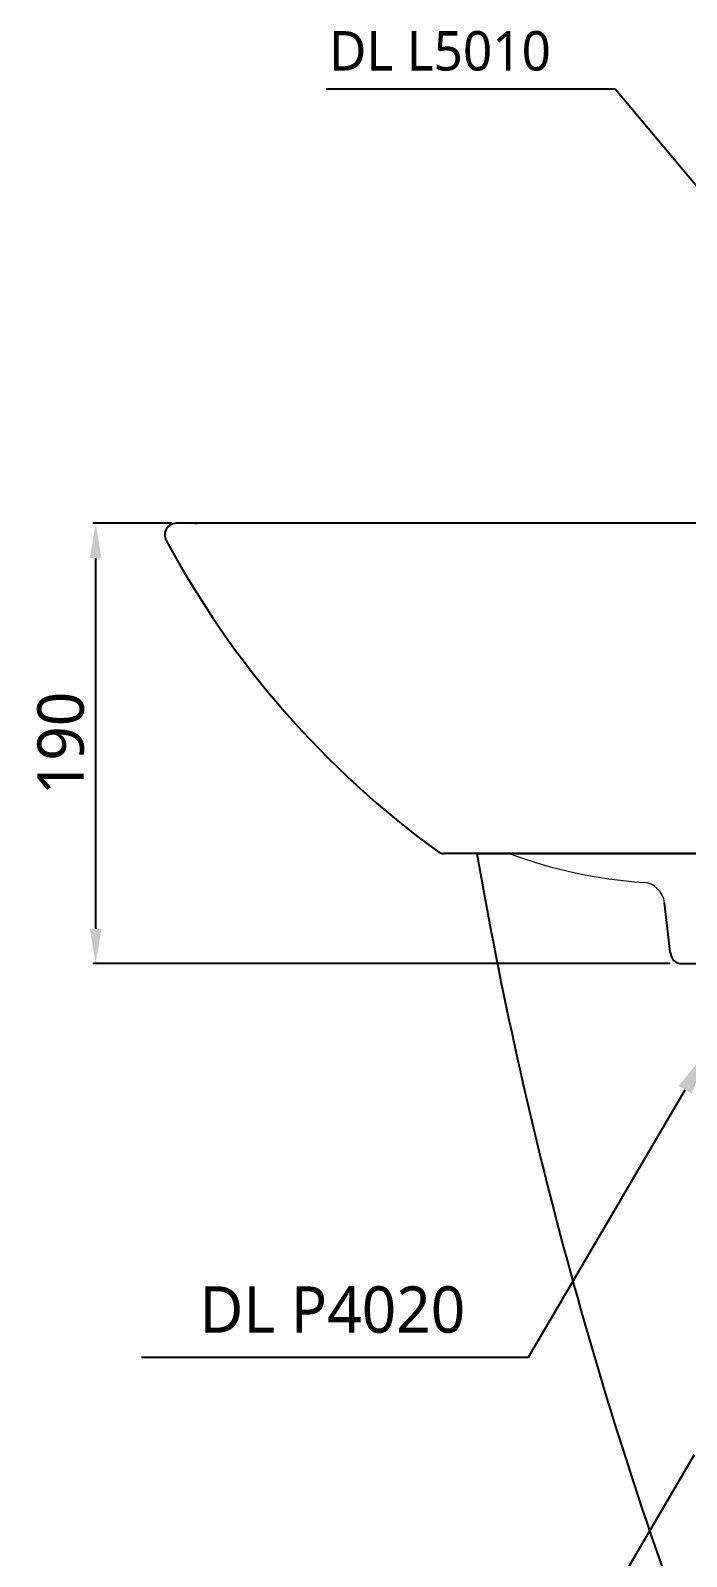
# Model space of a CAD drawing. Extents: x 5203 to 11604, y 0 to 2100.
# Drawn here: x 7080 to 7363, y 423 to 1081 of the extents above; entities that cross this region are included whole.
import ezdxf

# ---------------------------------------------------------------- set-up
doc = ezdxf.new("R2010")
doc.units = 0
doc.header["$LTSCALE"] = 20
doc.header["$MEASUREMENT"] = 0
doc.layers.get('0').update_dxf_attribs({"linetype": 'CONTINUOUS'})
doc.layers.get('DEFPOINTS').update_dxf_attribs({"linetype": 'CONTINUOUS'})
doc.layers.add('1', color=1, linetype='CONTINUOUS')
doc.layers.add('7', color=7, linetype='CONTINUOUS')
doc.styles.add('GHS', font='txt.shx', dxfattribs={"bigfont": 'ghs.shx'})
doc.styles.get("Standard").update_dxf_attribs({"font": 'NanumGothic.ttf'})
doc.dimstyles.new('ISO-25', dxfattribs={"dimtxt": 15, "dimasz": 10, "dimexe": 1.25, "dimexo": 0.625, "dimgap": 5, "dimtad": 1, "dimtoh": 1, "dimdec": 0, "dimtxsty": 'Standard', "dimcen": 2.5, "dimadec": 0, "dimazin": 0, "dimtfac": 1, "dimtdec": 0, "dimtmove": 0, "dimatfit": 3, "dimfxl": 0, "dimarcsym": 0})
doc.dimstyles.get("Standard").update_dxf_attribs({"dimtxt": 2.5, "dimasz": 2, "dimexe": 2, "dimexo": 1, "dimgap": 1.5, "dimtad": 1, "dimdec": 0, "dimlfac": 10, "dimrnd": 0.5, "dimzin": 0, "dimdsep": 46, "dimtxsty": 'Standard', "dimcen": 0, "dimclrt": 2, "dimadec": 0, "dimazin": 0, "dimtfac": 1, "dimtdec": 0, "dimtmove": 0, "dimatfit": 3, "dimfxl": 0, "dimtolj": 1, "dimtzin": 0, "dimarcsym": 0})

# ---------------------------------------------------------------- blocks, each defined once
blk = doc.blocks.new('*D30')
at = {"layer": '1', "color": 3, "lineweight": -2}
for p, q in [((7141.11, 868.64), (7106.98, 868.64)), ((7108.23, 853.64), (7108.23, 693.64)), ((7356.26, 678.64), (7106.98, 678.64))]:
    blk.add_line(p, q, dxfattribs=at)
at = {"layer": '1', "color": 3}
for points in [[(7105.73, 853.64), (7110.73, 853.64), (7108.23, 868.64)], [(7105.73, 693.64), (7110.73, 693.64), (7108.23, 678.64)]]:
    blk.add_solid(points, dxfattribs=at)
at = {"layer": 'DEFPOINTS', "color": 0}
for p in [(7141.73, 868.64), (7108.23, 678.64), (7356.88, 678.64)]:
    blk.add_point(p, dxfattribs=at)
at = {"layer": '1', "color": 2, "insert": (7093.23, 773.64), "char_height": 20, "attachment_point": 5, "rotation": 90}
blk.add_mtext('190', dxfattribs=at)

msp = doc.modelspace()

# ---------------------------------------------------------------- linework, layer by layer
at = {"color": 0}
for p, q in [((7356.2956, 683.75151), (7353.86496, 704.87558)), ((7356.37385, 683.07141), (7356.2956, 683.75151)), ((7361.34108, 678.64297), (7422.272, 678.64297))]:
    msp.add_line(p, q, dxfattribs=at)
at = {"color": 0, "linetype": 'Continuous', "lineweight": 0}
for centre, radius, start, end in [((7357.62897, 914.37224), 201.08472, 249.40164203, 266.27914397), ((7343.93051, 703.73247), 10, 6.46921196, 86.27914397)]:
    msp.add_arc(centre, radius, start, end, dxfattribs=at)
at = {"layer": '1', "color": 0, "linetype": 'Continuous'}
msp.add_line((7151.08361, 868.64294), (7151.81192, 868.64294), dxfattribs=at)
at = {"layer": '1', "color": 3}
for p, q in [((7295.12919, 508.79169), (7362.68499, 624.17665)), ((7127.99984, 508.79169), (7295.12919, 508.79169)), ((7299.25419, 351.49845), (7366.80999, 466.88342))]:
    msp.add_line(p, q, dxfattribs=at)
at = {"layer": '1', "color": 7}
msp.add_arc((7361.34108, 683.64297), 5, 182.63840418, 270, dxfattribs=at)
at = {"layer": '1', "color": 3}
msp.add_solid([(7359.80842, 625.86083), (7365.56156, 622.49247), (7372.79006, 641.43607)], dxfattribs=at)
at = {"layer": '7'}
for p, q in [((7599.79001, 868.64294), (7143.08048, 868.64294)), ((7602.78763, 726.14294), (7258.71553, 726.14294)), ((7602.79006, 726.14283), (7271.8158, 726.14283)), ((7272.79006, 726.14283), (7602.79006, 726.14283))]:
    msp.add_line(p, q, dxfattribs=at)
for centre, radius, start, end in [((7143.08048, 863.64294), 5, 90.00000001, 208.24932644), ((7491.03452, 1050.60012), 400, 208.24932644, 233.97421107), ((7258.71553, 731.14294), 5, 233.97421107, 269.99999999), ((9188.68954, 1059.54644), 1944.69247, 189.87171969, 200.46271658)]:
    msp.add_arc(centre, radius, start, end, dxfattribs=at)

# ---------------------------------------------------------------- texts
at = {"color": 2, "insert": (7208.9938, 1081.01574), "char_height": 17, "attachment_point": 1, "style": 'GHS'}
msp.add_mtext_dynamic_manual_height_columns('{\\fNanumGothic|b0|i0|c129|p50;DL L5010}', width=155.8345136, gutter_width=13.505, heights=[0], dxfattribs=at)
at = {"layer": '1', "color": 2, "insert": (7210.40619, 529.23752), "char_height": 20, "attachment_point": 5}
msp.add_mtext('DL P4020', dxfattribs=at)

# ---------------------------------------------------------------- dimensions: what is measured, and where the dimension line sits
at = {"layer": '1'}
dim = msp.add_linear_dim(base=(7108.22509, 678.64297), p1=(7141.73095, 868.64294), p2=(7356.88341, 678.64297), angle=90, dimstyle='ISO-25', override={"dimtxt": 20, "dimasz": 15, "dimclrd": 3, "dimclre": 3, "dimclrt": 2}, dxfattribs=at)
dim.commit()
dim.dimension.update_dxf_attribs({"geometry": '*D30', "text_midpoint": (7093.22509, 773.64295)})

# ---------------------------------------------------------------- leaders
msp.add_leader([(7407.83298, 966.18245), (7332.49796, 1055.97861), (7207.89049, 1055.97861)], dimstyle='Standard', override={"dimtxt": 20, "dimasz": 20, "dimexe": 10, "dimexo": 8, "dimgap": 10, "dimtad": 0, "dimtoh": 1, "dimdec": 4, "dimlfac": 1, "dimzin": 8, "dimclrd": 3, "dimclre": 3, "dimtdec": 4, "dimarcsym": 1})

doc.saveas('drawing.dxf')
